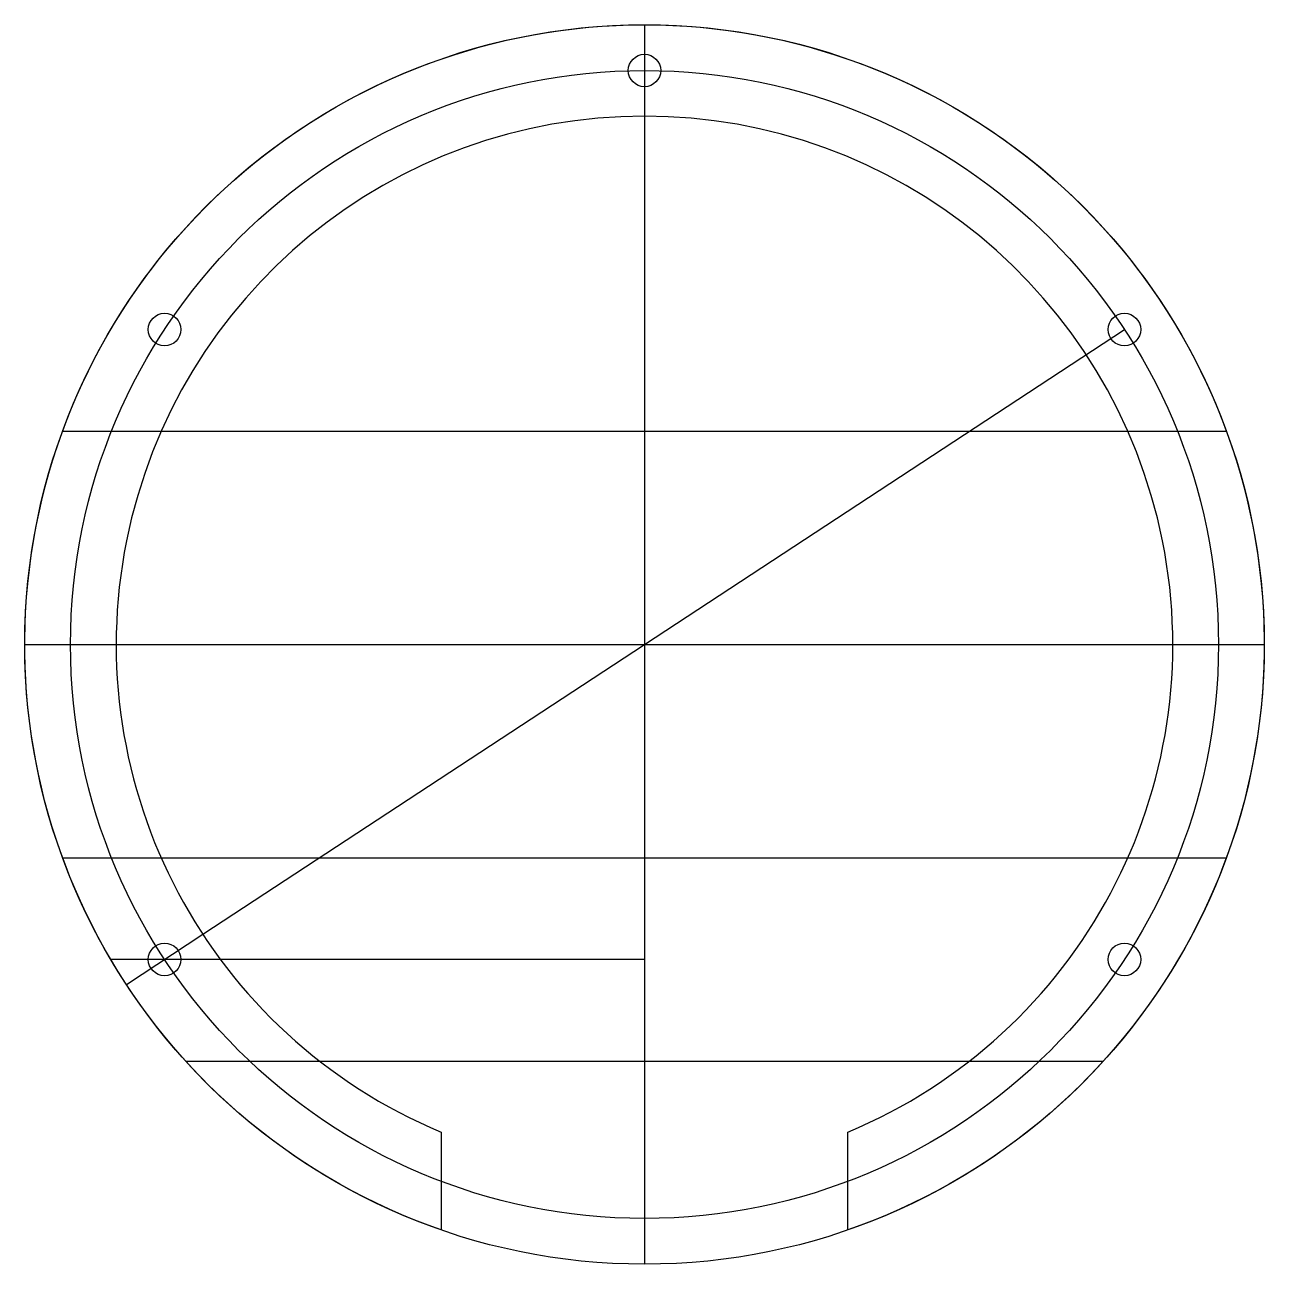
# Model space of a CAD drawing. Header units: millimetres. Extents: x -61 to 61, y 478 to 600.
import ezdxf

# ---------------------------------------------------------------- set-up
doc = ezdxf.new("R2010")
doc.units = ezdxf.units.MM
doc.layers.get('0').update_dxf_attribs({"linetype": 'CONTINUOUS'})

msp = doc.modelspace()

# ---------------------------------------------------------------- linework, layer by layer
for p, q in [((0, 600.17), (0, 478.17)), ((0, 539.17), (47.24, 570.17)), ((-57.27, 560.17), (57.27, 560.17)), ((-61, 539.17), (61, 539.17)), ((-43.47, 510.64), (0, 539.17)), ((-57.27, 518.17), (57.27, 518.17)), ((0, 518.17), (0, 498.17)), ((-51, 505.7), (-43.47, 510.64)), ((0, 508.17), (-52.54, 508.17)), ((-45.17, 498.17), (45.17, 498.17))]:
    msp.add_line(p, q)
msp.add_lwpolyline([(20, 491.17, 5), (-20, 491.17), (-20, 481.54, -5.931406), (20, 481.54)], format="xyb", close=True)
for centre, radius in [((0, 539.17), 61), ((0, 595.67), 1.6), ((0, 539.17), 56.5), ((-47.24, 570.17), 1.6), ((47.24, 570.17), 1.6), ((-47.24, 508.17), 1.6), ((47.24, 508.17), 1.6)]:
    msp.add_circle(centre, radius)

doc.saveas('drawing.dxf')
